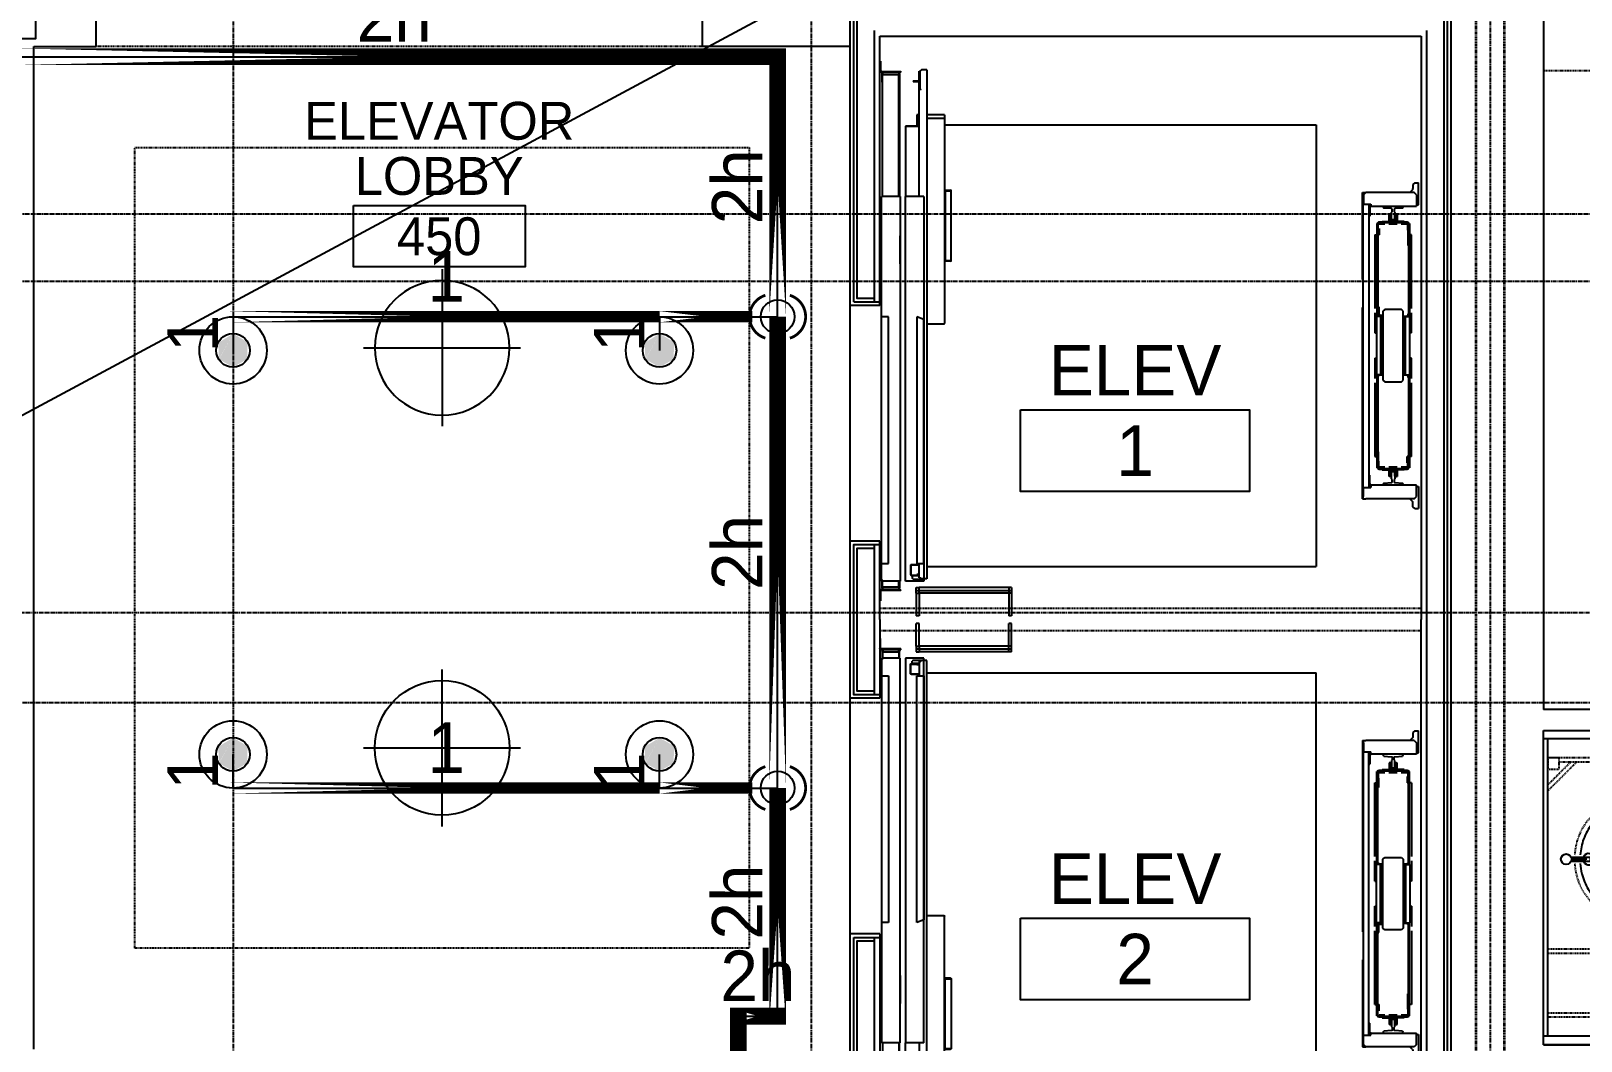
# Model space of a CAD drawing. Header units: inches. Extents: x -6955 to 13123, y -1334 to 3701.
# Drawn here: x 10951 to 11227.2, y 1777.2 to 1957.2 of the extents above; entities that cross this region are included whole.
import ezdxf
from ezdxf.enums import TextEntityAlignment as Align

# ---------------------------------------------------------------- set-up
doc = ezdxf.new("R2010")
doc.units = ezdxf.units.IN
doc.header["$MEASUREMENT"] = 0
doc.linetypes.add('CENTER2', pattern=[1.125, 0.75, -0.125, 0.125, -0.125])
doc.linetypes.add('HIDDEN2', pattern=[0.1875, 0.125, -0.0625])
for name, color, linetype in [('A-Clng Mtd Light Fixture', 4, 'Continuous'), ('A-Door', 7, 'Continuous'), ('A-Door-Head', 8, 'Continuous'), ('A-Flor-Case', 6, 'Continuous'), ('A-Flor-Case-Hidden', 8, 'HIDDEN2'), ('A-Flor-Evtr', 7, 'Continuous'), ('A-Flor-Outline', 4, 'Continuous'), ('A-Flor-Ovhd', 1, 'HIDDEN2'), ('A-Flor-Pfix', 7, 'Continuous'), ('A-Flor-Soffit', 6, 'HIDDEN2'), ('A-Flor-Wall Mtd Fixture', 7, 'Continuous'), ('A-Grid(SmallScale)', 11, 'CENTER2'), ('A-HVAC', 6, 'HIDDEN2'), ('A-Tag-Rm(Scale)', 7, 'Continuous'), ('A-Wall-Full', 7, 'Continuous'), ('A-Wall-Hatch Interior', 15, 'Continuous'), ('headdn', 7, 'Continuous'), ('PIPEBL', 4, 'Continuous'), ('pipemn', 6, 'Continuous'), ('PIPESPC', 7, 'Continuous'), ('spk-piperise', 7, 'Continuous'), ('TIDYPIPE', 7, 'Continuous')]:
    doc.layers.add(name, color=color, linetype=linetype)
doc.layers.add('G-Anno-Nplt', color=140, linetype='Continuous', lineweight=18, plot=False)
doc.layers.add('S-Detl-Wide', color=3, linetype='Continuous', lineweight=35)
doc.styles.add('G1DIM', font='arial.ttf')
doc.styles.add('PIPE', font='PIPE.SHX')
doc.styles.add('ROMANS', font='ROMANS', dxfattribs={"height": 0.25})
doc.dimstyles.new('Aec-Arch-I-96', dxfattribs={"dimscale": 96, "dimtxt": 0.09375, "dimasz": 0.0625, "dimexe": 0.0625, "dimexo": 0.0625, "dimgap": 0.03125, "dimtad": 1, "dimdec": 3, "dimzin": 3, "dimdsep": 46, "dimlunit": 4, "dimtxsty": 'G1DIM', "dimblk": 'ARCHTICK', "dimcen": 0.09375, "dimclrt": 2, "dimazin": 2, "dimtfac": 0.75, "dimtdec": 3, "dimtix": 1, "dimtmove": 2, "dimatfit": 2, "dimldrblk": 'OPEN90', "dimfxl": 0.0625, "dimtolj": 1, "dimtzin": 0, "dimarcsym": 0})
doc.dimstyles.new('STANDARD$7', dxfattribs={"dimtxt": 0.09375, "dimasz": 0.125, "dimexe": 0.125, "dimexo": 0.09375, "dimgap": 0.0625, "dimtad": 1, "dimdec": 6, "dimzin": 3, "dimdsep": 46, "dimlunit": 4, "dimtxsty": 'ROMANS', "dimcen": 0.09375, "dimadec": 0, "dimazin": 0, "dimtfac": 0.09375, "dimtdec": 0, "dimtofl": 0, "dimtmove": 0, "dimatfit": 3, "dimfxl": 1, "dimfrac": 2, "dimtolj": 1, "dimtzin": 3, "dimarcsym": 0})

# ---------------------------------------------------------------- blocks, each defined once
blk = doc.blocks.new('Otis Elev. Gen 2')
at = {"layer": 'A-Flor-Evtr'}
for p, q in [((-71.91, 13.01), (-75.85, 13.01)), ((-75.85, 12.34), (-75.85, 13.01)), ((-75.85, 12.34), (-75.54, 12.02)), ((-75.54, 12.02), (-74.83, 12.02)), ((-74.55, 11.91), (-74.12, 11.47)), ((-73.72, 12.64), (-74.12, 12.25)), ((-74.12, 12.25), (-74.12, 3.62)), ((-73.72, 12.64), (-71.68, 12.64)), ((-71.91, 12.64), (-71.91, 13.01)), ((-71.68, 10.2), (-71.68, 12.64)), ((-68.61, 11.41), (-52.05, 11.41)), ((-68.61, 11.41), (-68.61, 11.23)), ((-68.61, 11.23), (-68.6, 11.23)), ((-67.43, 11.23), (-68.6, 11.23)), ((-67.43, 11.11), (-68.6, 11.11)), ((-68.6, 10.79), (-68.6, 11.11)), ((-67.43, 11.23), (-52.05, 11.23)), ((-67.43, 11.11), (-64.66, 11.11)), ((-53.44, 11.76), (-66.61, 11.76)), ((-66.61, 11.76), (-66.61, 11.41)), ((-49.09, 11.76), (-52.67, 11.76)), ((-41.62, 11.47), (-52.05, 11.47)), ((-52.05, 10.72), (-52.05, 11.47)), ((-49.09, 11.76), (-49.09, 11.47)), ((-41, 11.76), (-44.58, 11.76)), ((-44.58, 11.76), (-44.58, 11.47)), ((-41.62, 10.72), (-41.62, 11.47)), ((-41.62, 11.41), (-25.06, 11.41)), ((-41.62, 11.23), (-26.24, 11.23)), ((-27.06, 11.76), (-40.23, 11.76)), ((-27.06, 11.76), (-27.06, 11.41)), ((-27.06, 11.23), (-27.06, 10.97)), ((-26.04, 11.09), (-27.06, 11.09)), ((-25.07, 11.23), (-26.24, 11.23)), ((-26.24, 11.23), (-26.24, 11.11)), ((-25.07, 11.11), (-26.24, 11.11)), ((-25.1, 11.09), (-25.19, 11.09)), ((-25.1, 9.95), (-25.1, 11.09)), ((-25.07, 11.23), (-25.06, 11.23)), ((-25.06, 11.41), (-25.06, 11.23)), ((-19.94, 12.64), (-21.99, 12.64)), ((-21.99, 12.64), (-21.99, 10.2)), ((-21.76, 13.01), (-17.82, 13.01)), ((-21.76, 12.64), (-21.76, 13.01)), ((-19.55, 12.25), (-19.94, 12.64)), ((-19.55, 12.25), (-19.55, 3.62)), ((-19.12, 11.91), (-19.55, 11.47)), ((-18.13, 12.02), (-18.84, 12.02)), ((-17.82, 12.34), (-18.13, 12.02)), ((-17.82, 12.34), (-17.82, 13.01)), ((-71.68, 6.78), (-71.68, 10.2)), ((-71.64, 10.24), (-71.48, 10.24)), ((-71.36, 10.14), (-71.25, 8.8)), ((-71.12, 8.69), (-70.67, 8.69)), ((-70.67, 8.3), (-71.12, 8.3)), ((-70.67, 8.69), (-70.55, 8.8)), ((-70.55, 8.18), (-70.67, 8.3)), ((-70.55, 8.8), (-69.28, 8.8)), ((-70.15, 9.2), (-69.08, 9.2)), ((-70.15, 9.08), (-70.15, 9.2)), ((-70.15, 9.08), (-69.08, 9.08)), ((-70.15, 9.07), (-69.15, 9.07)), ((-70.15, 8.88), (-70.15, 9.07)), ((-69.23, 8.88), (-70.15, 8.88)), ((-70.15, 8.88), (-70.09, 8.82)), ((-69.27, 8.82), (-70.09, 8.82)), ((-69.9, 9.08), (-69.9, 9.07)), ((-69.51, 9.08), (-69.51, 9.07)), ((-69.28, 8.8), (-69.24, 8.77)), ((-69.15, 9.01), (-69.27, 8.82)), ((-69.24, 8.77), (-69.24, 8.22)), ((-69.21, 8.76), (-69.03, 8.88)), ((-69.21, 8.23), (-69.21, 8.76)), ((-69.15, 8.19), (-69.15, 8.8)), ((-68.96, 10.46), (-68.84, 10.46)), ((-68.96, 10.46), (-68.96, 9.16)), ((-68.96, 8.96), (-68.96, 8.03)), ((-68.96, 8.88), (-68.96, 8.1)), ((-68.84, 10.99), (-68.84, 6)), ((-68.72, 10.99), (-68.72, 6)), ((-68.6, 10.79), (-68.46, 10.79)), ((-68.57, 9.95), (-68.57, 10.79)), ((-68.57, 7.74), (-68.57, 9.24)), ((-68.46, 10.94), (-68.46, 9.95)), ((-68.46, 9.24), (-68.46, 7.74)), ((-52.98, 10.3), (-53.29, 9.99)), ((-53.29, 9.99), (-53.29, 7)), ((-40.69, 10.3), (-52.98, 10.3)), ((-52.11, 10.3), (-52.11, 10.85)), ((-41.62, 10.72), (-52.05, 10.72)), ((-52.05, 10.52), (-52.05, 10.3)), ((-51.99, 10.58), (-51.91, 10.58)), ((-51.85, 10.52), (-51.85, 10.3)), ((-49.49, 10.52), (-49.49, 10.3)), ((-49.43, 10.58), (-49.35, 10.58)), ((-49.29, 10.52), (-49.29, 10.3)), ((-46.93, 10.52), (-46.93, 10.3)), ((-46.87, 10.58), (-46.79, 10.58)), ((-46.73, 10.52), (-46.73, 10.3)), ((-44.37, 10.52), (-44.37, 10.3)), ((-44.32, 10.58), (-44.24, 10.58)), ((-44.18, 10.52), (-44.18, 10.3)), ((-41.82, 10.52), (-41.82, 10.3)), ((-41.76, 10.58), (-41.68, 10.58)), ((-41.62, 10.52), (-41.62, 10.3)), ((-41.56, 10.85), (-41.56, 10.3)), ((-40.38, 9.99), (-40.69, 10.3)), ((-40.38, 7), (-40.38, 9.99)), ((-25.96, 10.97), (-27.06, 10.97)), ((-25.21, 9.95), (-25.21, 10.97)), ((-25.21, 7.74), (-25.21, 9.24)), ((-25.1, 7.74), (-25.1, 9.24)), ((-24.95, 6), (-24.95, 10.99)), ((-24.83, 6), (-24.83, 10.99)), ((-24.71, 10.46), (-24.83, 10.46)), ((-24.71, 10.46), (-24.71, 9.16)), ((-24.71, 8.03), (-24.71, 8.96)), ((-24.71, 8.1), (-24.71, 8.88)), ((-24.64, 8.88), (-24.46, 8.76)), ((-24.59, 9.2), (-23.52, 9.2)), ((-24.59, 9.08), (-23.52, 9.08)), ((-24.52, 9.07), (-23.52, 9.07)), ((-24.52, 9.01), (-24.4, 8.82)), ((-24.52, 8.8), (-24.52, 8.19)), ((-24.46, 8.76), (-24.46, 8.23)), ((-23.52, 8.88), (-24.44, 8.88)), ((-24.43, 8.77), (-24.39, 8.8)), ((-24.43, 8.22), (-24.43, 8.77)), ((-23.58, 8.82), (-24.4, 8.82)), ((-24.39, 8.8), (-23.12, 8.8)), ((-24.16, 9.07), (-24.16, 9.08)), ((-23.77, 9.07), (-23.77, 9.08)), ((-23.52, 8.88), (-23.58, 8.82)), ((-23.52, 9.08), (-23.52, 9.2)), ((-23.52, 9.07), (-23.52, 8.88)), ((-23.12, 8.8), (-23, 8.69)), ((-23, 8.3), (-23.12, 8.18)), ((-23, 8.69), (-22.55, 8.69)), ((-22.55, 8.3), (-23, 8.3)), ((-22.42, 8.8), (-22.31, 10.14)), ((-22.19, 10.24), (-22.03, 10.24)), ((-21.99, 10.2), (-21.99, 6.78)), ((-71.68, 4.53), (-71.68, 6.78)), ((-71.48, 6.74), (-71.64, 6.74)), ((-71.25, 8.18), (-71.36, 6.85)), ((-69.28, 8.18), (-70.55, 8.18)), ((-70.15, 8.11), (-70.09, 8.17)), ((-70.15, 8.11), (-69.23, 8.11)), ((-70.15, 7.91), (-70.15, 8.11)), ((-69.15, 7.91), (-70.15, 7.91)), ((-69.08, 7.91), (-70.15, 7.91)), ((-70.15, 7.91), (-70.15, 7.79)), ((-69.08, 7.79), (-70.15, 7.79)), ((-70.09, 8.17), (-69.27, 8.17)), ((-69.9, 7.91), (-69.9, 7.91)), ((-69.51, 7.91), (-69.51, 7.91)), ((-69.24, 8.22), (-69.28, 8.18)), ((-69.15, 7.98), (-69.27, 8.17)), ((-69.03, 8.1), (-69.21, 8.23)), ((-68.96, 6.52), (-68.96, 7.82)), ((-68.96, 6.52), (-68.84, 6.52)), ((-68.61, 5.76), (-52.05, 5.76)), ((-68.61, 5.76), (-68.61, 5.58)), ((-68.61, 5.58), (-52.05, 5.58)), ((-68.57, 5.89), (-68.57, 7.04)), ((-68.48, 5.89), (-68.57, 5.89)), ((-68.46, 7.04), (-68.46, 6.01)), ((-67.71, 6.01), (-66.61, 6.01)), ((-66.61, 5.89), (-67.63, 5.89)), ((-66.61, 5.76), (-66.61, 6.01)), ((-66.61, 5.22), (-66.61, 5.58)), ((-53.76, 5.94), (-52.49, 5.94)), ((-53.76, 5.76), (-53.76, 5.94)), ((-53.29, 7), (-52.98, 6.68)), ((-52.98, 6.68), (-40.69, 6.68)), ((-52.29, 6.13), (-52.29, 6.68)), ((-52.11, 6.13), (-52.11, 6.68)), ((-52.05, 6.68), (-52.05, 6.46)), ((-52.05, 6.26), (-41.62, 6.26)), ((-52.05, 6.26), (-52.05, 5.51)), ((-51.99, 6.41), (-51.91, 6.41)), ((-51.85, 6.68), (-51.85, 6.46)), ((-49.49, 6.68), (-49.49, 6.46)), ((-49.43, 6.41), (-49.35, 6.41)), ((-49.29, 6.68), (-49.29, 6.46)), ((-46.93, 6.68), (-46.93, 6.46)), ((-46.87, 6.41), (-46.79, 6.41)), ((-46.73, 6.68), (-46.73, 6.46)), ((-44.37, 6.68), (-44.37, 6.46)), ((-44.32, 6.41), (-44.24, 6.41)), ((-44.18, 6.68), (-44.18, 6.46)), ((-41.82, 6.68), (-41.82, 6.46)), ((-41.76, 6.41), (-41.68, 6.41)), ((-41.62, 6.68), (-41.62, 6.46)), ((-41.62, 6.26), (-41.62, 5.51)), ((-41.62, 5.76), (-25.06, 5.76)), ((-41.62, 5.58), (-25.06, 5.58)), ((-41.56, 6.68), (-41.56, 6.13)), ((-40.69, 6.68), (-40.38, 7)), ((-26.24, 5.88), (-27.94, 5.88)), ((-27.06, 5.22), (-27.06, 5.58)), ((-26.24, 5.88), (-25.07, 5.88)), ((-25.27, 6.05), (-25.07, 6.05)), ((-25.21, 6.05), (-25.21, 7.04)), ((-25.1, 6.19), (-25.1, 7.04)), ((-25.06, 5.76), (-25.06, 5.58)), ((-24.71, 6.52), (-24.83, 6.52)), ((-24.71, 6.52), (-24.71, 7.82)), ((-24.64, 8.1), (-24.46, 8.23)), ((-23.52, 7.91), (-24.59, 7.91)), ((-23.52, 7.79), (-24.59, 7.79)), ((-24.52, 7.98), (-24.4, 8.17)), ((-23.52, 7.91), (-24.52, 7.91)), ((-24.44, 8.11), (-23.52, 8.11)), ((-24.39, 8.18), (-24.43, 8.22)), ((-24.4, 8.17), (-23.58, 8.17)), ((-23.12, 8.18), (-24.39, 8.18)), ((-24.16, 7.91), (-24.16, 7.91)), ((-23.77, 7.91), (-23.77, 7.91)), ((-23.52, 8.11), (-23.58, 8.17)), ((-23.52, 8.11), (-23.52, 7.91)), ((-23.52, 7.91), (-23.52, 7.79)), ((-22.31, 6.85), (-22.42, 8.18)), ((-22.03, 6.74), (-22.19, 6.74)), ((-21.99, 6.78), (-21.99, 4.53)), ((-74.12, 3.62), (-73.72, 3.23)), ((-74.12, 3.02), (-74.12, 3.62)), ((-19.55, 3.14), (-74.12, 3.14)), ((-58.61, 3.02), (-74.12, 3.02)), ((-73.72, 3.23), (-72.04, 3.23)), ((-72.04, 4.53), (-71.68, 4.53)), ((-72.04, 3.23), (-72.04, 4.53)), ((-72.04, 4.16), (-21.57, 4.16)), ((-71.48, 4.33), (-69.9, 4.33)), ((-69.9, 4.16), (-69.9, 4.33)), ((-66.61, 5.22), (-53.44, 5.22)), ((-19.55, 3.02), (-53.61, 3.02)), ((-52.67, 5.22), (-49.09, 5.22)), ((-52.05, 5.51), (-41.62, 5.51)), ((-49.09, 5.22), (-49.09, 5.51)), ((-44.58, 5.22), (-44.58, 5.51)), ((-44.58, 5.22), (-41, 5.22)), ((-40.23, 5.22), (-27.06, 5.22)), ((-22.19, 4.33), (-23.77, 4.33)), ((-23.77, 4.16), (-23.77, 4.33)), ((-21.99, 4.53), (-21.57, 4.53)), ((-21.63, 4.16), (-21.63, 4.53)), ((-21.57, 3.23), (-21.57, 4.53)), ((-19.94, 3.23), (-21.57, 3.23)), ((-19.55, 3.02), (-19.55, 3.62)), ((-86.2, -71.44), (-86.2, -5.24)), ((-86.2, -5.24), (-7.46, -5.24)), ((-7.46, -74.6), (-7.46, -5.24)), ((-3.71, -59.49), (-3.71, -75.99)), ((-3.71, -59.49), (1.29, -59.49)), ((-3.71, -59.99), (1.29, -59.99)), ((-3.21, -76.49), (-3.21, -59.49)), ((-2.71, -59.49), (-2.71, -75.99)), ((1.29, -59.49), (1.29, -59.99)), ((-87.96, -71.44), (-87.96, -74.6)), ((-87.96, -71.44), (-50.86, -71.44)), ((-87.32, -71.44), (-87.32, -74.6)), ((-74.54, -71.32), (-74.54, -70.38)), ((-74.48, -71.32), (-74.48, -70.38)), ((-74.42, -70.26), (-74.42, -70.32)), ((-62.04, -70.26), (-74.42, -70.26)), ((-74.42, -71.36), (-74.42, -70.32)), ((-74.42, -71.36), (-62.04, -71.36)), ((-73.67, -71.38), (-74.42, -71.38)), ((-73.67, -71.44), (-73.67, -71.38)), ((-62.04, -70.26), (-62.04, -70.32)), ((-62.04, -71.36), (-62.04, -70.32)), ((-61.92, -70.38), (-61.92, -71.32)), ((-50.75, -74.6), (-50.75, -71.55)), ((-95.97, -74.6), (-95.97, -75.55)), ((-95.97, -74.6), (-5.26, -74.6)), ((-95.97, -75.55), (-95.74, -75.78)), ((-95.78, -75.96), (-95.78, -75.74)), ((-73.39, -75.96), (-95.78, -75.96)), ((-92.61, -75.78), (-95.74, -75.78)), ((-94.04, -77.03), (-94.04, -75.96)), ((-94.04, -77.03), (-93.93, -77.03)), ((-93.93, -77.03), (-93.93, -75.96)), ((-92.61, -75.78), (-92.49, -75.67)), ((-92.49, -75.67), (-92.37, -75.78)), ((-87.96, -75.96), (-87.96, -76.36)), ((-87.96, -76.36), (-85.98, -76.36)), ((-85.98, -78.16), (-85.98, -75.96)), ((-85.97, -75.96), (-85.97, -78.39)), ((-73.39, -75.13), (-73.39, -78.4)), ((-73.39, -75.13), (-4.87, -75.13)), ((-51.5, -75.13), (-52, -76.38)), ((-52, -76.38), (-8, -76.38)), ((-8, -75.13), (-51.5, -75.13)), ((-5.46, -75.96), (-8.05, -75.96)), ((-8, -76.38), (-8, -75.13)), ((-7.76, -75.96), (-7.76, -77.39)), ((-7.71, -75.96), (-7.71, -77.39)), ((-6.05, -76.13), (-6.05, -76.4)), ((-6.04, -76.07), (-6.02, -76.07)), ((-6, -76.13), (-6, -76.4)), ((-5.92, -77.39), (-5.92, -76.13)), ((-5.87, -75.96), (-5.87, -76.13)), ((-5.87, -77.39), (-5.87, -76.13)), ((-5.79, -77.21), (-5.87, -77.21)), ((-5.79, -75.96), (-5.79, -77.21)), ((-5.79, -77.21), (-5.4, -77.21)), ((-5.5, -75.78), (-5.26, -75.55)), ((-5.46, -75.96), (-5.46, -75.74)), ((-5.24, -77.05), (-5.4, -77.21)), ((-5.26, -74.6), (-5.26, -75.55)), ((-5.24, -77.05), (-5.24, -75.13)), ((-4.87, -75.13), (-4.87, -78.4)), ((-3.71, -76.49), (-3.71, -75.99)), ((-2.71, -75.99), (-3.71, -75.99)), ((-2.71, -76.49), (-3.71, -76.49)), ((-2.71, -76.49), (-2.71, -75.99)), ((-2.71, -75.99), (1.29, -75.99)), ((-2.71, -76.49), (1.29, -76.49)), ((1.29, -75.99), (1.29, -76.49)), ((-95.71, -82.68), (-95.71, -79.25)), ((-95.71, -79.25), (-95.59, -79.25)), ((-95.59, -79.25), (-95.59, -82.68)), ((-95.52, -79.74), (-95.59, -79.74)), ((-95.59, -79.81), (-95.52, -79.81)), ((-95.52, -79.74), (-95.52, -82.3)), ((-95.32, -79.55), (-95.32, -79.47)), ((-95.32, -79.47), (-73.39, -79.47)), ((-95.32, -79.55), (-95.08, -79.55)), ((-95.08, -79.47), (-95.08, -79.57)), ((-95.08, -79.57), (-95.08, -82.5)), ((-73.39, -79.57), (-95.08, -79.57)), ((-85.97, -78.16), (-85.98, -78.16)), ((-85.97, -78.39), (-73.39, -78.39)), ((-4.87, -78.4), (-73.39, -78.4)), ((-73.39, -79.38), (-73.39, -82.66)), ((-73.39, -79.38), (-4.87, -79.38)), ((-61.39, -79.38), (-66.39, -79.38)), ((-7.65, -77.45), (-5.98, -77.45)), ((-7.65, -77.5), (-5.98, -77.5)), ((-4.87, -79.38), (-4.87, -82.66)), ((-4.87, -79.47), (-3.59, -79.47)), ((-3.82, -79.57), (-4.87, -79.57)), ((-3.82, -79.47), (-3.82, -79.57)), ((-3.59, -79.55), (-3.82, -79.55)), ((-3.82, -79.57), (-3.82, -82.5)), ((-3.59, -79.55), (-3.59, -79.47)), ((-3.39, -79.74), (-3.31, -79.74)), ((-3.39, -79.74), (-3.39, -82.3)), ((-3.31, -79.81), (-3.39, -79.81)), ((-3.19, -79.25), (-3.31, -79.25)), ((-3.31, -82.68), (-3.31, -79.25)), ((-3.19, -79.25), (-3.19, -82.68)), ((-73.39, -82.5), (-95.32, -82.5)), ((-93.82, -82.58), (-95.32, -82.58)), ((-93.82, -82.58), (-93.82, -82.5)), ((-4.87, -82.66), (-73.39, -82.66)), ((-52, -81.41), (-52, -82.66)), ((-8, -81.41), (-52, -81.41)), ((-8, -82.66), (-8, -81.41)), ((-5.08, -82.58), (-5.08, -82.5)), ((-3.59, -82.58), (-5.08, -82.58)), ((-3.59, -82.5), (-4.87, -82.5)), ((-97.56, -82.87), (-97.56, -82.99)), ((-97.56, -82.87), (-95.91, -82.87)), ((-3, -82.87), (-1.34, -82.87)), ((-1.34, -82.87), (-1.34, -82.99))]:
    blk.add_line(p, q, dxfattribs=at)
at = {"layer": 'A-Flor-Evtr', "linetype": 'HIDDEN2'}
blk.add_line((0, 13.51), (0, -82.99), dxfattribs=at)
at = {"layer": 'A-Flor-Evtr'}
for centre, radius, start, end in [((-74.83, 11.63), 0.394, 45, 90), ((-68.6, 10.99), 0.241, 90, 180), ((-68.6, 10.99), 0.118, 90, 180), ((-52.49, 10.85), 0.376, 0, 90), ((-41.18, 10.85), 0.376, 90, 180), ((-25.07, 10.99), 0.241, 0, 90), ((-25.07, 10.99), 0.118, 0, 90), ((-18.84, 11.63), 0.394, 90, 135), ((-71.64, 10.2), 0.0394, 90, 180), ((-71.48, 10.13), 0.118, 4.6316, 90), ((-71.12, 8.81), 0.126, 184.6316, 270), ((-71.12, 8.17), 0.126, 90, 175.3684), ((-69.15, 8.88), 0.19, 0, 90), ((-69.15, 8.88), 0.125, 0, 90), ((-69.08, 8.96), 0.238, 0, 90), ((-69.08, 8.96), 0.118, 0, 90), ((-51.99, 10.52), 0.0591, 90, 180), ((-51.91, 10.52), 0.0591, 360, 90), ((-51.79, 10.48), 0.0591, 180, 273.6144), ((-50.67, -7.26), 17.72, 86.3856, 93.6144), ((-49.55, 10.48), 0.0591, 266.3856, 360), ((-49.43, 10.52), 0.0591, 90, 180), ((-49.35, 10.52), 0.0591, 360, 90), ((-49.23, 10.48), 0.0591, 180, 273.6144), ((-48.11, -7.26), 17.72, 86.3856, 93.6144), ((-46.99, 10.48), 0.0591, 266.3856, 360), ((-46.87, 10.52), 0.0591, 90, 180), ((-46.79, 10.52), 0.0591, 360, 90), ((-46.67, 10.48), 0.0591, 180, 273.6144), ((-45.55, -7.26), 17.72, 86.3856, 93.6144), ((-44.43, 10.48), 0.0591, 266.3856, 360), ((-44.32, 10.52), 0.0591, 90, 180), ((-44.24, 10.52), 0.0591, 360, 90), ((-44.12, 10.48), 0.0591, 180, 273.6144), ((-43, -7.26), 17.72, 86.3856, 93.6144), ((-41.88, 10.48), 0.0591, 266.3856, 360), ((-41.76, 10.52), 0.0591, 90, 180), ((-41.68, 10.52), 0.0591, 360, 90), ((-24.59, 8.96), 0.238, 90, 180), ((-24.59, 8.96), 0.118, 90, 180), ((-24.52, 8.88), 0.19, 90, 180), ((-24.52, 8.88), 0.125, 90, 180), ((-22.55, 8.81), 0.126, 270, 355.3684), ((-22.55, 8.17), 0.126, 4.6316, 90), ((-22.19, 10.13), 0.118, 90, 175.3684), ((-22.03, 10.2), 0.0394, 0, 90), ((-71.64, 6.78), 0.0394, 180, 270), ((-71.48, 6.86), 0.118, 270, 355.3684), ((-69.15, 8.1), 0.19, 270, 0), ((-69.15, 8.1), 0.125, 270, 0), ((-69.08, 8.03), 0.238, 270, 0), ((-69.08, 8.03), 0.118, 270, 0), ((-68.6, 6), 0.241, 180, 270), ((-68.6, 6), 0.118, 180, 270), ((-52.49, 6.13), 0.376, 270, 0), ((-52.49, 6.13), 0.197, 270, 0), ((-51.99, 6.46), 0.0591, 180, 270), ((-51.91, 6.46), 0.0591, 270, 0), ((-51.79, 6.5), 0.0591, 86.3856, 180), ((-50.67, 24.24), 17.72, 266.3856, 273.6144), ((-49.55, 6.5), 0.0591, 0, 93.6144), ((-49.43, 6.46), 0.0591, 180, 270), ((-49.35, 6.46), 0.0591, 270, 0), ((-49.23, 6.5), 0.0591, 86.3856, 180), ((-48.11, 24.24), 17.72, 266.3856, 273.6144), ((-46.99, 6.5), 0.0591, 0, 93.6144), ((-46.87, 6.46), 0.0591, 180, 270), ((-46.79, 6.46), 0.0591, 270, 0), ((-46.67, 6.5), 0.0591, 86.3856, 180), ((-45.55, 24.24), 17.72, 266.3856, 273.6144), ((-44.43, 6.5), 0.0591, 0, 93.6144), ((-44.32, 6.46), 0.0591, 180, 270), ((-44.24, 6.46), 0.0591, 270, 0), ((-44.12, 6.5), 0.0591, 86.3856, 180), ((-43, 24.24), 17.72, 266.3856, 273.6144), ((-41.88, 6.5), 0.0591, 0, 93.6144), ((-41.76, 6.46), 0.0591, 180, 270), ((-41.68, 6.46), 0.0591, 270, 0), ((-41.18, 6.13), 0.376, 180, 270), ((-25.07, 6), 0.241, 270, 0), ((-25.07, 6), 0.118, 270, 0), ((-24.59, 8.03), 0.238, 180, 270), ((-24.52, 8.1), 0.19, 180, 270), ((-24.59, 8.03), 0.118, 180, 270), ((-24.52, 8.1), 0.125, 180, 270), ((-22.19, 6.86), 0.118, 184.6316, 270), ((-22.03, 6.78), 0.0394, 270, 0), ((-71.48, 4.53), 0.365, 180, 270), ((-71.48, 4.53), 0.197, 180, 270), ((-22.19, 4.53), 0.365, 270, 0), ((-22.19, 4.53), 0.197, 270, 0), ((-74.42, -70.38), 0.119, 90, 180), ((-74.42, -71.32), 0.119, 180, 270), ((-74.42, -70.38), 0.0591, 90, 180), ((-74.42, -71.32), 0.0591, 180, 270), ((-62.04, -70.38), 0.119, 0, 90), ((-62.04, -71.32), 0.119, 270, 0), ((-50.86, -71.55), 0.111, 0, 90), ((-5.96, -76.13), 0.0886, 0, 180), ((-5.96, -76.13), 0.0408, 0, 180), ((-5.97, -75.96), 0.133, 303.3328, 318.0445), ((-95.32, -79.74), 0.276, 90, 180), ((-95.32, -79.74), 0.197, 90, 180), ((-7.65, -77.39), 0.111, 180, 270), ((-7.65, -77.39), 0.063, 180, 270), ((-5.98, -77.39), 0.111, 270, 0), ((-5.98, -77.39), 0.063, 270, 0), ((-3.59, -79.74), 0.276, 0, 90), ((-3.59, -79.74), 0.197, 0, 90), ((-95.91, -82.68), 0.315, 270, 0), ((-95.91, -82.68), 0.197, 270, 0), ((-95.32, -82.3), 0.276, 180, 270), ((-95.32, -82.3), 0.197, 180, 270), ((-3.59, -82.3), 0.276, 270, 0), ((-3.59, -82.3), 0.197, 270, 0), ((-3, -82.68), 0.315, 180, 270), ((-3, -82.68), 0.197, 180, 270)]:
    blk.add_arc(centre, radius, start, end, dxfattribs=at)
at = {"layer": 'A-Wall-Full'}
for p, q in [((-102, -82.99), (-102, 13.51)), ((-102, 13.51), (2, 13.51)), ((-54, -82.99), (-102, -82.99)), ((-54, -82.99), (-54, -88.24)), ((2, -82.99), (-12, -82.99)), ((-12, -82.99), (-12, -88.24))]:
    blk.add_line(p, q, dxfattribs=at)
blk = doc.blocks.new('Elev-otis gen2')
at = {"layer": 'A-Wall-Full'}
for points in [[(57.25, -109), (4, -109), (4, -2), (222.5, -2), (222.5, -109), (169.25, -109)], [(127.25, -109), (99.25, -109)]]:
    blk.add_lwpolyline(points, dxfattribs=at)
at = {"layer": 'A-Wall-Hatch Interior'}
for p, q in [((4.625, -2.625), (221.875, -2.625)), ((218.25, -6.25), (8.25, -6.25)), ((8.25, -104.75), (56.625, -104.75)), ((56.625, -108.375), (56.625, -103.75)), ((99.875, -104.75), (126.625, -104.75)), ((169.875, -108.375), (169.875, -103.75)), ((169.875, -104.75), (218.25, -104.75)), ((56.625, -108.375), (4.625, -108.375)), ((221.875, -108.375), (169.875, -108.375))]:
    blk.add_line(p, q, dxfattribs=at)
for points in [[(56, -104.75), (56, -107.75), (5.25, -107.75), (5.25, -3.25), (221.25, -3.25), (221.25, -107.75), (170.5, -107.75), (170.5, -104.75)], [(126.625, -103.75), (126.625, -108.375), (99.875, -108.375), (99.875, -103.75)], [(126, -104.75), (126, -107.75), (100.5, -107.75), (100.5, -104.75)]]:
    blk.add_lwpolyline(points, dxfattribs=at)
blk.add_blockref('Otis Elev. Gen 2', (111.25, -20.758))
at = {"xscale": -1}
blk.add_blockref('Otis Elev. Gen 2', (115.25, -20.758), dxfattribs=at)
blk = doc.blocks.new('4TH FLOOR CORE & SHELL')
at = {"rotation": 270}
blk.add_blockref('Elev-otis gen2', (3995.5, -14592.75), dxfattribs=at)
blk = doc.blocks.new('Plumbing Chase')
at = {"layer": 'A-Flor-Outline', "linetype": 'HIDDEN2', "ltscale": 0.5}
blk.add_lwpolyline([(0.625, 0), (6.625, 0), (6.625, 24), (0.625, 24)], close=True, dxfattribs=at)
at = {"layer": 'G-Anno-Nplt'}
for centre in [(3.625, 18), (3.625, 12), (3.625, 6)]:
    blk.add_circle(centre, 2.5, dxfattribs=at)
blk = doc.blocks.new('18in door')
blk.add_lwpolyline([(0, 0), (1.5, 0), (1.5, 18), (0, 18)], close=True)
blk.add_arc((0, 0), 18, 0, 90)
blk = doc.blocks.new('Single 12x6 HVAC Shaft')
at = {"layer": 'A-Flor-Outline'}
blk.add_lwpolyline([(3.75, 17.75), (11.75, 17.75), (11.75, 3.75), (3.75, 3.75)], close=True, dxfattribs=at)
at = {"layer": 'A-HVAC'}
for p, q in [((4.75, 16.75), (10.75, 4.75)), ((4.75, 4.75), (10.75, 16.75))]:
    blk.add_line(p, q, dxfattribs=at)
blk.add_lwpolyline([(4.75, 16.75), (10.75, 16.75), (10.75, 4.75), (4.75, 4.75)], close=True, dxfattribs=at)
at = {"layer": 'A-Wall-Full'}
for points in [[(0, 21.5), (15.5, 21.5), (15.5, 0), (0, 0)], [(2.75, 18.75), (12.75, 18.75), (12.75, 2.75), (2.75, 2.75)]]:
    blk.add_lwpolyline(points, close=True, dxfattribs=at)
blk = doc.blocks.new('sink1915rear')
for p, q in [((-0.37, -1.9), (-0.37, -5.29)), ((-0.12, -1.97), (-0.12, -4.54)), ((0.13, -1.97), (0.13, -4.54)), ((0.38, -1.9), (0.38, -5.29)), ((0.38, -5.29), (-0.37, -5.29)), ((0.13, -4.54), (-0.12, -4.54))]:
    blk.add_line(p, q)
blk.add_circle((0, -1.04), 0.938)
for start, end in [(112.0243, 67.9757), (138.5829, 221.4171), (318.587, 41.413), (264.1135, 275.8865)]:
    blk.add_arc((0, -5.04), 1, start, end)
blk.add_open_spline([(-0.75, -3.54), (-1.37, -3.58), (-1.99, -3.68), (-3.59, -4.07), (-4.53, -4.46), (-6.15, -5.47), (-6.84, -6.09), (-7.86, -7.44), (-8.21, -8.17), (-8.46, -9.28), (-8.5, -9.65), (-8.5, -10.01), (-8.5, -10.59), (-8.4, -11.17), (-7.93, -12.47), (-7.49, -13.18), (-6.28, -14.46), (-5.51, -15.02), (-3.75, -15.9), (-2.76, -16.21), (-0.69, -16.54), (0.38, -16.56), (2.47, -16.29), (3.47, -16), (5.27, -15.17), (6.07, -14.63), (7.34, -13.38), (7.81, -12.68), (8.41, -11.21), (8.54, -10.45), (8.44, -8.94), (8.22, -8.19), (7.42, -6.76), (6.85, -6.1), (5.41, -4.95), (4.55, -4.47), (2.7, -3.81), (1.74, -3.61), (0.75, -3.54)], degree=3, knots=[4.798605, 4.798605, 4.798605, 4.798605, 5.014176, 5.014176, 5.378501, 5.378501, 5.742827, 5.742827, 6.107152, 6.107152, 6.283185, 6.283185, 6.283185, 6.561131, 6.561131, 6.925457, 6.925457, 7.289782, 7.289782, 7.654107, 7.654107, 8.018433, 8.018433, 8.382758, 8.382758, 8.747084, 8.747084, 9.111409, 9.111409, 9.475734, 9.475734, 9.84006, 9.84006, 10.204385, 10.204385, 10.56871, 10.56871, 10.909356, 10.909356, 10.909356, 10.909356])
at = {"layer": 'A-Flor-Case-Hidden', "linetype": 'HIDDEN2', "ltscale": 0.25}
blk.add_ellipse((0, -10.01), major_axis=(-9.5, 0), ratio=0.789474, start_param=4.791408, end_param=10.916548, dxfattribs=at)
blk = doc.blocks.new('wall sconce')
for p, q in [((0, 0), (3.75, 0)), ((2, -1.75), (2, 1.75))]:
    blk.add_line(p, q)
blk.add_circle((2, 0), 1.25)
blk = doc.blocks.new('41in Std Vanity')
at = {"layer": 'A-Flor-Case'}
for p, q in [((23, 54.5), (0, 54.5)), ((0.75, 1.5), (0.75, 54.5)), ((23, 1.5), (23, 54.5)), ((23, 1.5), (0, 1.5))]:
    blk.add_line(p, q, dxfattribs=at)
at = {"layer": 'A-Flor-Case-Hidden'}
for p, q in [((22, 51.12), (0.75, 51.12)), ((4.83, 50.38), (0.75, 46.3)), ((5.89, 50.38), (0.75, 45.24)), ((20, 50.38), (2.75, 50.38)), ((16.86, 50.38), (21.25, 45.99)), ((17.92, 50.38), (21.25, 47.05)), ((22, 4.88), (22, 51.12)), ((21.25, 4.88), (21.25, 49.12)), ((21.25, 17), (0.75, 17)), ((21.25, 16.25), (0.75, 16.25)), ((21.25, 5.62), (0.75, 5.62)), ((22, 4.88), (0.75, 4.88))]:
    blk.add_line(p, q, dxfattribs=at)
for points in [[(0.75, 49.12), (2.75, 49.12), (2.75, 51.12), (0.75, 51.12)], [(20, 49.12), (22, 49.12), (22, 51.12), (20, 51.12)]]:
    blk.add_lwpolyline(points, close=True, dxfattribs=at)
at = {"layer": 'A-Wall-Full'}
for p, q in [((0, 0), (0, 56)), ((0, 56), (23, 56)), ((23, 0), (0, 0))]:
    blk.add_line(p, q, dxfattribs=at)
at = {"layer": 'A-Flor-Pfix', "rotation": 90}
blk.add_blockref('sink1915rear', (2.99, 33.06), dxfattribs=at)
at = {"layer": 'A-Flor-Wall Mtd Fixture', "xscale": -1, "rotation": 90}
blk.add_blockref('wall sconce', (11.5, 56), dxfattribs=at)
at = {"layer": 'A-Flor-Wall Mtd Fixture', "rotation": 90}
blk.add_blockref('wall sconce', (11.5, 0), dxfattribs=at)
blk = doc.blocks.new('_ArchTick')
at = {"color": 0, "linetype": 'ByBlock', "const_width": 0.15}
blk.add_lwpolyline([(-0.5, -0.5), (0.5, 0.5)], dxfattribs=at)
blk = doc.blocks.new('*D133')
at = {"layer": 'Defpoints', "color": 0, "transparency": 16777216}
for p in [(-44.25, -73.66), (-4.25, -73.66), (-4.25, -75.03)]:
    blk.add_point(p, dxfattribs=at)
at = {"layer": 'G-Anno-Nplt', "color": 0, "lineweight": -2, "transparency": 16777216}
for p, q in [((-44.25, -75.03), (-4.25, -75.03)), ((-44.25, -75.16), (-44.25, -76.53)), ((-4.25, -75.16), (-4.25, -76.53))]:
    blk.add_line(p, q, dxfattribs=at)
at = {"layer": 'G-Anno-Nplt', "color": 0, "lineweight": -2, "transparency": 16777216, "xscale": 1.5, "yscale": 1.5, "zscale": 1.5, "rotation": 180}
blk.add_blockref('_ArchTick', (-44.25, -75.03), dxfattribs=at)
at = {"layer": 'G-Anno-Nplt', "color": 0, "lineweight": -2, "transparency": 16777216, "xscale": 1.5, "yscale": 1.5, "zscale": 1.5}
blk.add_blockref('_ArchTick', (-4.25, -75.03), dxfattribs=at)
at = {"layer": 'G-Anno-Nplt', "transparency": 16777216, "insert": (-24.25, -76.93), "char_height": 2.25, "attachment_point": 5, "rotation": 180, "style": 'G1DIM'}
blk.add_mtext('\\A1;3\'-4"', dxfattribs=at)
blk = doc.blocks.new('_Open90')
at = {"color": 0, "linetype": 'ByBlock', "lineweight": -2}
for p, q in [((0, 0), (-1, 0)), ((-0.5, 0.5), (0, 0)), ((0, 0), (-0.5, -0.5))]:
    blk.add_line(p, q, dxfattribs=at)
blk = doc.blocks.new('*D134')
at = {"layer": 'Defpoints', "color": 0, "transparency": 16777216}
for p in [(-11.64, -72.75), (-10.4, -72.75), (-10.4, -96.75)]:
    blk.add_point(p, dxfattribs=at)
at = {"layer": 'G-Anno-Nplt', "color": 0, "lineweight": -2, "transparency": 16777216}
for p, q in [((-11.9, -72.75), (-13.14, -72.75)), ((-11.64, -96.75), (-11.64, -72.75)), ((-11.9, -96.75), (-13.14, -96.75))]:
    blk.add_line(p, q, dxfattribs=at)
at = {"layer": 'G-Anno-Nplt', "color": 0, "lineweight": -2, "transparency": 16777216, "xscale": 1.5, "yscale": 1.5, "zscale": 1.5}
for p, rotation in [((-11.64, -72.75), 90), ((-11.64, -96.75), 270)]:
    blk.add_blockref('_ArchTick', p, dxfattribs=dict(at, rotation=rotation))
at = {"layer": 'G-Anno-Nplt', "transparency": 16777216, "insert": (-13.54, -84.75), "char_height": 2.25, "attachment_point": 5, "rotation": 90, "style": 'G1DIM'}
blk.add_mtext('\\A1;2\'-0"', dxfattribs=at)
blk = doc.blocks.new('Rm Tag')
blk.add_lwpolyline([(-0.2124, 0.0759), (0.2124, 0.0759), (0.2124, -0.0759), (-0.2124, -0.0759)], close=True)
for p in [(0, 0.2858), (0, 0.1493), (0, 0)]:
    blk.add_attdef('XXX', text='', height=0.0938).set_placement(p, align=Align.MIDDLE_CENTER)
blk = doc.blocks.new('dpend1')
for radius in [6, 3]:
    blk.add_circle((0, 0), radius)
for points in [[(0.01, 2.97), (-2.53, -1.59), (-2.62, 1.36)], [(0.01, 2.97), (-2.49, -1.59), (2.52, -1.59)], [(2.52, -1.59), (0.01, 2.97), (2.6, 1.47)], [(2.52, -1.59), (-2.53, -1.59), (0.01, -2.98)]]:
    blk.add_solid(points)
blk = doc.blocks.new('PIPESPC')
at = {"layer": 'PIPESPC', "style": 'PIPE', "width": 0.9}
blk.add_attdef('SIZE', text='', height=9, dxfattribs=at).set_placement((0, 4.02), align=Align.CENTER)
at = {"layer": 'PIPESPC', "style": 'PIPE', "flags": 1}
blk.add_attdef('SCHED', (25.3, 3.89), '', height=9, dxfattribs=at)
blk = doc.blocks.new('decorative ceiling light')
for p, q in [((0, -7), (0, 7)), ((-7, 0), (7, 0))]:
    blk.add_line(p, q)
blk.add_circle((0, 0), 6)
blk = doc.blocks.new('rise')
blk.add_circle((0, 0), 3)
blk = doc.blocks.new('TIDYDROP')
at = {"const_width": 0.5}
for points in [[(-2.18, 3.82, 0.737034), (-2.18, -3.82)], [(2.18, 3.82, -0.737034), (2.18, -3.82)]]:
    blk.add_lwpolyline(points, format="xyb", dxfattribs=at)
blk = doc.blocks.new('Studio Vanity and Closet Typ')
at = {"layer": 'A-Door'}
for points in [[(-42.2386, -69), (-42.2386, -72.75), (-44.2386, -72.75), (-44.2386, -69)], [(-6.2386, -69), (-6.2386, -72.75), (-4.2386, -72.75), (-4.2386, -69)]]:
    blk.add_lwpolyline(points, close=True, dxfattribs=at)
at = {"layer": 'A-Door-Head'}
blk.add_lwpolyline([(-42.2386, -69), (-42.2386, -72.75), (-6.2386, -72.75), (-6.2386, -69)], close=True, dxfattribs=at)
at = {"layer": 'A-Flor-Ovhd'}
for p, q in [((-4.375, -81.955), (-44.25, -81.955)), ((-4.375, -85.955), (-44.25, -85.955)), ((-4.375, -86.955), (-44.25, -86.955))]:
    blk.add_line(p, q, dxfattribs=at)
at = {"layer": 'A-Flor-Soffit'}
blk.add_line((-59.75, -23), (-59.75, -69), dxfattribs=at)
at = {"layer": 'A-Wall-Full'}
for p, q in [((-56, 0), (-56, -23)), ((0, 0), (0, -23)), ((-56, -23), (-59.75, -23)), ((-42.25, -69), (-59.75, -69)), ((-59.75, -101.625), (-59.75, -69)), ((-42.25, -69), (-42.25, -72.75)), ((0, -69), (-6.25, -69)), ((-6.25, -69), (-6.25, -72.75)), ((-44.25, -80.125), (-44.25, -72.75)), ((-44.25, -72.75), (-42.25, -72.75)), ((-4.25, -72.75), (-6.25, -72.75)), ((-4.25, -72.75), (-4.25, -96.75)), ((-4.25, -96.75), (-44.25, -96.75)), ((3, -101.625), (-59.75, -101.625))]:
    blk.add_line(p, q, dxfattribs=at)
at = {"xscale": -1, "rotation": 90}
blk.add_blockref('41in Std Vanity', (0, 0), dxfattribs=at)
for name, p in [('Plumbing Chase', (-4.25, -96.75)), ('Single 12x6 HVAC Shaft', (-59.75, -101.625))]:
    blk.add_blockref(name, p)
at = {"layer": 'A-Door'}
blk.add_blockref('18in door', (-42.2386, -69), dxfattribs=at)
at = {"layer": 'A-Door', "xscale": -1}
blk.add_blockref('18in door', (-6.2386, -69), dxfattribs=at)
at = {"layer": 'G-Anno-Nplt'}
dim = blk.add_linear_dim(base=(-4.25, -75.0334), p1=(-44.25, -73.6618), p2=(-4.25, -73.6618), dimstyle='Aec-Arch-I-96', override={"dimscale": 24, "dimsah": 1, "dimclrt": 256}, dxfattribs=at)
dim.commit()
dim.dimension.update_dxf_attribs({"geometry": '*D133', "text_midpoint": (-24.25, -76.933)})
dim = blk.add_linear_dim(base=(-11.64, -72.75), p1=(-10.398, -96.75), p2=(-10.398, -72.75), angle=90, dimstyle='Aec-Arch-I-96', override={"dimscale": 24, "dimsah": 1, "dimclrt": 256}, dxfattribs=at)
dim.commit()
dim.dimension.update_dxf_attribs({"geometry": '*D134', "text_midpoint": (-13.5388, -84.75)})
blk = doc.blocks.new('King Studio 2')
at = {"layer": 'A-Flor-Soffit'}
blk.add_line((9.56, 260.64), (188.88, 260.63), dxfattribs=at)
at = {"layer": 'A-Wall-Full'}
for p in [(9.56, 280.63), (32.56, 146.75)]:
    blk.add_line(p, (9.56, 146.75), dxfattribs=at)
at = {"xscale": -1, "rotation": 90}
blk.add_blockref('Studio Vanity and Closet Typ', (9.56, 87), dxfattribs=at)

msp = doc.modelspace()

# ---------------------------------------------------------------- linework, layer by layer
at = {"layer": 'A-Door-Head'}
msp.add_line((11097.0336, 1775.8061), (11097.0336, 1954.4523), dxfattribs=at)
msp.add_lwpolyline([(10932.2236, 1975.3273), (10951.8436, 1975.3273), (10951.8436, 1955.8273), (10932.2236, 1955.8273)], close=True, dxfattribs=at)
at = {"layer": 'A-Flor-Soffit'}
msp.add_line((11070.6575, 1954.4523), (10962.6586, 1954.4523), dxfattribs=at)
msp.add_lwpolyline([(10969.5336, 1936.4523), (11079.0336, 1936.4523), (11079.0336, 1793.8061), (10969.5336, 1793.8061)], close=True, dxfattribs=at)
at = {"layer": 'A-Grid(SmallScale)'}
for p, q in [((10987.0336, 3132.3201), (10987.0336, 1223.6428)), ((11090.0336, 3132.3201), (11090.0336, 1223.6428)), ((11211.0336, 3132.3201), (11211.0336, 1223.6428)), ((13123.0336, 1912.5773), (9315.0336, 1912.5773)), ((9339.1484, 1853.5773), (13123.0336, 1853.5773)), ((9315.0336, 1837.5773), (13123.0336, 1837.5773))]:
    msp.add_line(p, q, dxfattribs=at)
msp.add_lwpolyline([(13123.0336, 1924.5773), (9335.7211, 1924.5773), (9328.1586, 1939.8898), (9281.3813, 1939.8898)], dxfattribs=at)
at = {"layer": 'A-Wall-Full'}
for p, q in [((10962.6586, 1954.4523), (10962.6586, 1970.2023)), ((11070.6575, 1970.2023), (11070.6575, 1954.4523)), ((10951.5336, 1954.4523), (10962.6586, 1954.4523)), ((10951.5336, 1775.8061), (10951.5336, 1954.4523)), ((11097.0336, 1954.4523), (11070.6575, 1954.4523))]:
    msp.add_line(p, q, dxfattribs=at)
at = {"layer": 'PIPEBL'}
for p, q in [((10987.0336, 1906.3201), (11063.0336, 1906.3201)), ((10987.0336, 1906.3201), (10987.0336, 1900.3201)), ((11063.0336, 1906.3201), (11063.0336, 1900.3201)), ((11063.0336, 1906.3201), (11084.0807, 1906.3201)), ((10987.0336, 1822.3201), (10987.0336, 1828.3201)), ((11063.0336, 1822.3201), (11063.0336, 1828.3201)), ((10987.0336, 1822.3201), (11063.0336, 1822.3201)), ((11063.0336, 1822.3201), (11084.0807, 1822.3201))]:
    msp.add_line(p, q, dxfattribs=at)
at = {"layer": 'pipemn'}
for p, q in [((10947.4485, 1952.6553), (11084.0807, 1952.6553)), ((11084.0807, 1906.3201), (11084.0807, 1952.6553)), ((11084.0807, 1822.3201), (11084.0807, 1906.3201)), ((11084.0807, 1781.6626), (11084.0807, 1822.3201)), ((11077.0807, 1781.6626), (11084.0807, 1781.6626)), ((11077.0807, 1741.3201), (11077.0807, 1781.6626))]:
    msp.add_line(p, q, dxfattribs=at)
at = {"layer": 'S-Detl-Wide', "linetype": 'HIDDEN2'}
for p, q in [((11208.5336, 1965.3823), (11208.5336, 1738.7723)), ((11213.5336, 1965.3823), (11213.5336, 1738.7723))]:
    msp.add_line(p, q, dxfattribs=at)
at = {"layer": 'TIDYPIPE', "color": 7}
for points, const_width in [([(11084.0807, 1906.3201), (11084.0807, 1954.1553)], 3), ([(10947.4485, 1952.6553), (11085.5807, 1952.6553)], 3), ([(10986.0336, 1906.3201), (11063.0336, 1906.3201)], 2), ([(11063.0336, 1906.3201), (11079.5807, 1906.3201)], 2), ([(11084.0807, 1822.3201), (11084.0807, 1906.3201)], 3), ([(10986.0336, 1822.3201), (11063.0336, 1822.3201)], 2), ([(11063.0336, 1822.3201), (11079.5807, 1822.3201)], 2), ([(11084.0807, 1780.1626), (11084.0807, 1822.3201)], 3), ([(11077.0807, 1741.3201), (11077.0807, 1783.1626)], 3), ([(11075.5807, 1781.6626), (11085.5807, 1781.6626)], 3)]:
    msp.add_lwpolyline(points, close=True, dxfattribs=dict(at, const_width=const_width))

# ---------------------------------------------------------------- block references
for name, p in [('4TH FLOOR CORE & SHELL', (7210.5342, 16558.3273)), ('King Studio 2', (11211.0336, 1689.5773))]:
    msp.add_blockref(name, p)
at = {"layer": 'A-Clng Mtd Light Fixture', "xscale": -2, "yscale": 2, "zscale": 2, "rotation": 180}
msp.add_blockref('decorative ceiling light', (11024.2836, 1900.7908), dxfattribs=at)
at = {"layer": 'A-Clng Mtd Light Fixture', "xscale": 2, "yscale": 2, "zscale": 2}
msp.add_blockref('decorative ceiling light', (11024.2836, 1829.4676), dxfattribs=at)
at = {"layer": 'A-Tag-Rm(Scale)'}
ref = msp.add_blockref('Rm Tag', (11023.7748, 1920.6591), dxfattribs=dict(at, xscale=72, yscale=72, zscale=72))
ref.add_attrib('XXX', 'ELEVATOR', dxfattribs={"layer": '0', "height": 6.75}).set_placement((11023.7748, 1941.24), align=Align.MIDDLE_CENTER)
ref.add_attrib('XXX', 'LOBBY', dxfattribs={"layer": '0', "height": 6.75}).set_placement((11023.7748, 1931.4073), align=Align.MIDDLE_CENTER)
ref.add_attrib('XXX', '450', dxfattribs={"layer": '0', "height": 6.75}).set_placement((11023.7748, 1920.6591), align=Align.MIDDLE_CENTER)
ref = msp.add_blockref('Rm Tag', (11147.7841, 1882.4596), dxfattribs=dict(at, xscale=96, yscale=96, zscale=96))
ref.add_attrib('XXX', 'ELEV', dxfattribs={"layer": '0', "height": 9}).set_placement((11147.7841, 1896.7906), align=Align.MIDDLE_CENTER)
ref.add_attrib('XXX', '1', dxfattribs={"layer": '0', "height": 9}).set_placement((11147.7841, 1882.4596), align=Align.MIDDLE_CENTER)
ref = msp.add_blockref('Rm Tag', (11147.7841, 1791.8422), dxfattribs=dict(at, xscale=96, yscale=96, zscale=96))
ref.add_attrib('XXX', 'ELEV', dxfattribs={"layer": '0', "height": 9}).set_placement((11147.7841, 1806.1731), align=Align.MIDDLE_CENTER)
ref.add_attrib('XXX', '2', dxfattribs={"layer": '0', "height": 9}).set_placement((11147.7841, 1791.8422), align=Align.MIDDLE_CENTER)
at = {"layer": 'headdn'}
for p in [(10987.0336, 1900.3201), (11063.0336, 1900.3201), (10987.0336, 1828.3201), (11063.0336, 1828.3201)]:
    msp.add_blockref('dpend1', p, dxfattribs=at)
at = {"layer": 'PIPESPC'}
ref = msp.add_blockref('PIPESPC', (11015.7646, 1952.6553), dxfattribs=at)
ref.add_attrib('SIZE', '2h', dxfattribs={"color": 0, "height": 9, "style": 'PIPE'}).set_placement((11015.7646, 1952.6553), align=Align.BOTTOM_CENTER)
ref = msp.add_blockref('PIPESPC', (11084.0807, 1929.4877), dxfattribs=dict(at, rotation=90))
ref.add_attrib('SIZE', '2h', dxfattribs={"color": 0, "height": 9, "rotation": 90, "style": 'PIPE'}).set_placement((11084.0807, 1929.4877), align=Align.BOTTOM_CENTER)
ref = msp.add_blockref('PIPESPC', (11025.0336, 1906.3201), dxfattribs=at)
ref.add_attrib('SIZE', '1', dxfattribs={"color": 0, "height": 9, "style": 'PIPE'}).set_placement((11025.0336, 1906.3201), align=Align.BOTTOM_CENTER)
ref = msp.add_blockref('PIPESPC', (10987.0336, 1903.3201), dxfattribs=dict(at, rotation=90))
ref.add_attrib('SIZE', '1', dxfattribs={"color": 0, "height": 9, "rotation": 90, "style": 'PIPE'}).set_placement((10987.0336, 1903.3201), align=Align.BOTTOM_CENTER)
ref = msp.add_blockref('PIPESPC', (11063.0336, 1903.3201), dxfattribs=dict(at, rotation=90))
ref.add_attrib('SIZE', '1', dxfattribs={"color": 0, "height": 9, "rotation": 90, "style": 'PIPE'}).set_placement((11063.0336, 1903.3201), align=Align.BOTTOM_CENTER)
ref = msp.add_blockref('PIPESPC', (11084.0807, 1864.3201), dxfattribs=dict(at, rotation=90))
ref.add_attrib('SIZE', '2h', dxfattribs={"color": 0, "height": 9, "rotation": 90, "style": 'PIPE'}).set_placement((11084.0807, 1864.3201), align=Align.BOTTOM_CENTER)
ref = msp.add_blockref('PIPESPC', (11025.0336, 1822.3201), dxfattribs=at)
ref.add_attrib('SIZE', '1', dxfattribs={"color": 0, "height": 9, "style": 'PIPE'}).set_placement((11025.0336, 1822.3201), align=Align.BOTTOM_CENTER)
ref = msp.add_blockref('PIPESPC', (10987.0336, 1825.3201), dxfattribs=dict(at, rotation=90))
ref.add_attrib('SIZE', '1', dxfattribs={"color": 0, "height": 9, "rotation": 90, "style": 'PIPE'}).set_placement((10987.0336, 1825.3201), align=Align.BOTTOM_CENTER)
ref = msp.add_blockref('PIPESPC', (11063.0336, 1825.3201), dxfattribs=dict(at, rotation=90))
ref.add_attrib('SIZE', '1', dxfattribs={"color": 0, "height": 9, "rotation": 90, "style": 'PIPE'}).set_placement((11063.0336, 1825.3201), align=Align.BOTTOM_CENTER)
ref = msp.add_blockref('PIPESPC', (11084.0807, 1801.9914), dxfattribs=dict(at, rotation=90))
ref.add_attrib('SIZE', '2h', dxfattribs={"color": 0, "height": 9, "rotation": 90, "style": 'PIPE'}).set_placement((11084.0807, 1801.9914), align=Align.BOTTOM_CENTER)
ref = msp.add_blockref('PIPESPC', (11080.5807, 1781.6626), dxfattribs=at)
ref.add_attrib('SIZE', '2h', dxfattribs={"color": 0, "height": 9, "style": 'PIPE'}).set_placement((11080.5807, 1781.6626), align=Align.BOTTOM_CENTER)
at = {"layer": 'spk-piperise'}
for p in [(11084.0807, 1906.3201), (11084.0807, 1822.3201)]:
    msp.add_blockref('rise', p, dxfattribs=at)
at = {"layer": 'TIDYPIPE'}
for p in [(11084.0807, 1906.3201), (11084.0807, 1822.3201)]:
    msp.add_blockref('TIDYDROP', p, dxfattribs=at)

# ---------------------------------------------------------------- leaders
at = {"layer": 'PIPESPC'}
msp.add_leader([(10901.615, 1863.1016), (11343.9868, 2100.7394), (11349.9583, 2100.7394)], dimstyle='STANDARD$7', dxfattribs=at)

doc.saveas('drawing.dxf')
